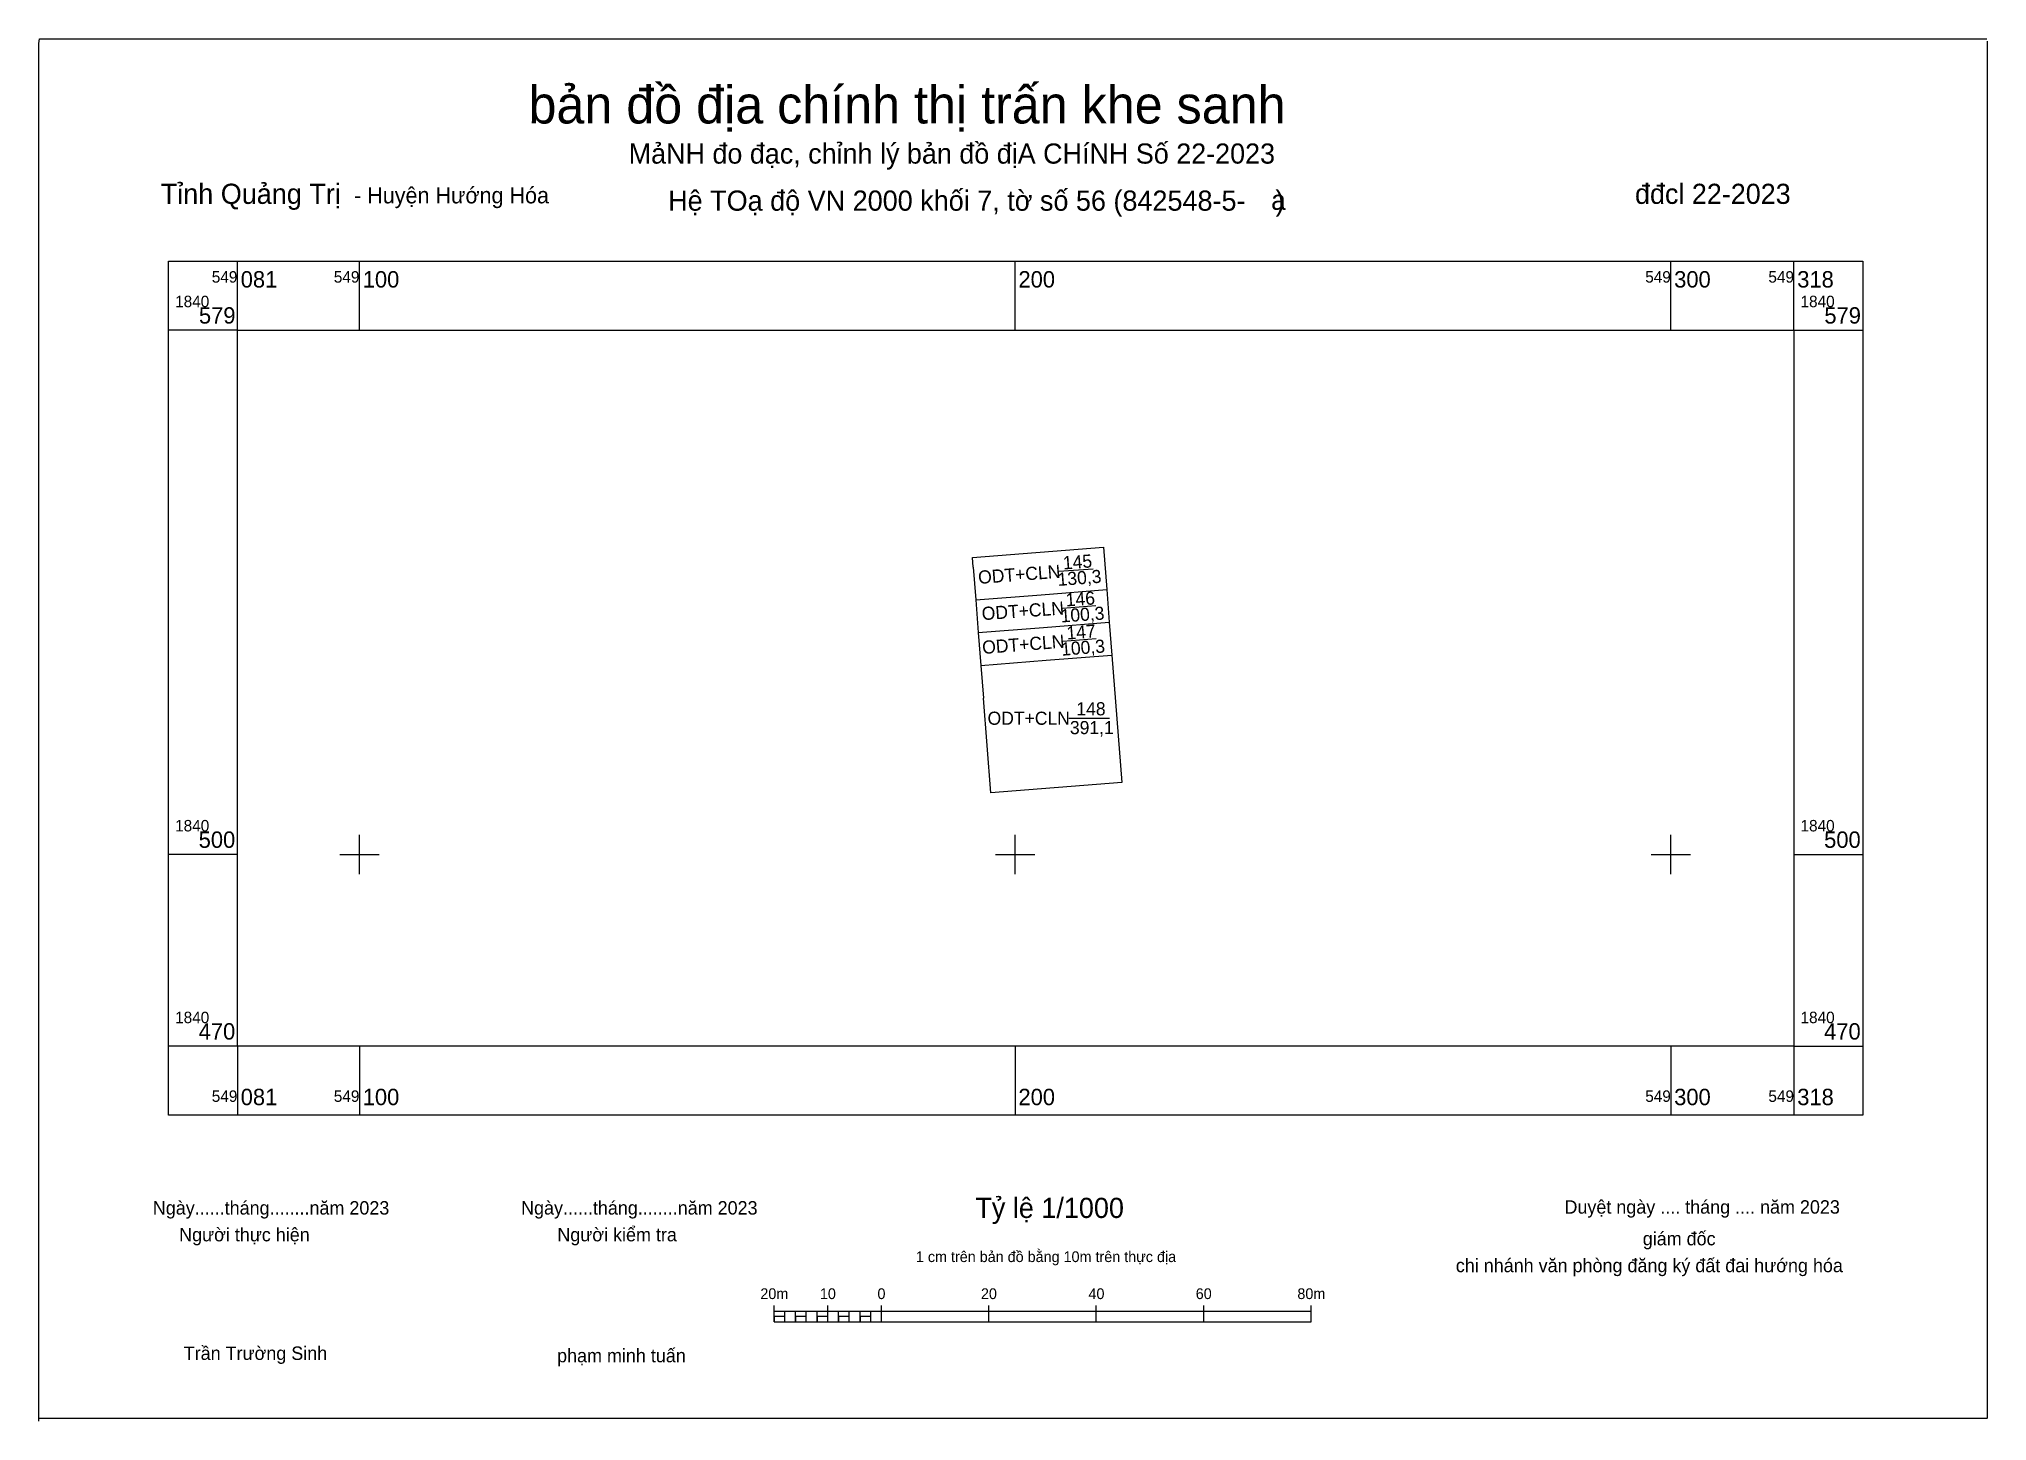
# Model space of a CAD drawing. Extents: x 549051 to 549348, y 1840414 to 1840624.
import ezdxf

# ---------------------------------------------------------------- set-up
doc = ezdxf.new("R2010")
doc.units = 0
for name, color, linetype in [('Level 10', 7, 'Continuous'), ('Level 11', 7, 'Continuous'), ('Level 13', 7, 'Continuous'), ('Level 2', 7, 'Continuous'), ('Level 4', 7, 'Continuous'), ('Level 63', 7, 'Continuous')]:
    doc.layers.add(name, color=color, linetype=linetype)

msp = doc.modelspace()

# ---------------------------------------------------------------- linework, layer by layer
at = {"layer": 'Level 10'}
for p, q in [((549193.59, 1840543.78), (549193.98, 1840538.79)), ((549193.98, 1840538.79), (549203.95, 1840539.58)), ((549193.98, 1840538.79), (549194.37, 1840533.81)), ((549203.95, 1840539.58), (549213.97, 1840540.36)), ((549213.97, 1840540.36), (549214.36, 1840535.38)), ((549194.37, 1840533.81), (549204.34, 1840534.59)), ((549194.37, 1840533.81), (549194.76, 1840528.82)), ((549204.34, 1840534.59), (549214.36, 1840535.38)), ((549214.36, 1840535.38), (549214.75, 1840530.39)), ((549194.76, 1840528.82), (549204.73, 1840529.61)), ((549204.73, 1840529.61), (549214.75, 1840530.39)), ((549204.73, 1840529.61), (549204.73, 1840529.61)), ((549194.76, 1840528.82), (549195.15, 1840523.84))]:
    msp.add_line(p, q, dxfattribs=at)
for points in [[(549193.59, 1840543.78), (549193.47, 1840545.27), (549213.46, 1840546.84), (549213.97, 1840540.36)], [(549214.75, 1840530.39), (549216.28, 1840510.95), (549196.29, 1840509.38), (549195.15, 1840523.84)]]:
    msp.add_lwpolyline(points, dxfattribs=at)
at = {"layer": 'Level 11'}
for p, q in [((549051.12, 1840623.62), (549051.21, 1840624.31)), ((549051.12, 1840413.62), (549051.12, 1840623.62)), ((549051.21, 1840624.31), (549348.21, 1840624.31)), ((549348.22, 1840623.99), (549348.22, 1840413.99)), ((549348.21, 1840413.99), (549051.21, 1840413.99))]:
    msp.add_line(p, q, dxfattribs=at)
at = {"layer": 'Level 13'}
for p, q in [((549206.67, 1840543.16), (549211.91, 1840543.55)), ((549207.2, 1840537.56), (549212.3, 1840537.92)), ((549207.27, 1840532.5), (549212.37, 1840532.89)), ((549208.21, 1840520.76), (549214.37, 1840520.76))]:
    msp.add_line(p, q, dxfattribs=at)
at = {"layer": 'Level 2'}
for p, q in [((549163.24, 1840428.76), (549163.24, 1840431.21)), ((549163.24, 1840430.39), (549245.13, 1840430.39)), ((549163.24, 1840428.76), (549245.13, 1840428.76)), ((549164.87, 1840428.76), (549164.87, 1840430.39)), ((549166.51, 1840428.76), (549166.51, 1840430.39)), ((549168.15, 1840428.76), (549168.15, 1840430.39)), ((549169.79, 1840428.76), (549169.79, 1840430.39)), ((549171.43, 1840428.76), (549171.43, 1840431.21)), ((549173.06, 1840428.76), (549173.06, 1840430.39)), ((549174.7, 1840428.76), (549174.7, 1840430.39)), ((549176.34, 1840428.76), (549176.34, 1840430.39)), ((549177.98, 1840428.76), (549177.98, 1840430.39)), ((549179.62, 1840428.76), (549179.62, 1840431.21)), ((549195.99, 1840428.76), (549195.99, 1840431.21)), ((549212.37, 1840428.76), (549212.37, 1840431.21)), ((549228.75, 1840428.76), (549228.75, 1840431.21)), ((549245.13, 1840428.76), (549245.13, 1840431.21))]:
    msp.add_line(p, q, dxfattribs=at)
for points in [[(549163.24, 1840428.76), (549164.87, 1840428.76), (549164.87, 1840429.57), (549163.24, 1840429.57)], [(549166.51, 1840428.76), (549168.15, 1840428.76), (549168.15, 1840429.57), (549166.51, 1840429.57)], [(549169.79, 1840428.76), (549171.43, 1840428.76), (549171.43, 1840429.57), (549169.79, 1840429.57)], [(549173.06, 1840428.76), (549174.7, 1840428.76), (549174.7, 1840429.57), (549173.06, 1840429.57)], [(549176.34, 1840428.76), (549177.98, 1840428.76), (549177.98, 1840429.57), (549176.34, 1840429.57)]]:
    msp.add_lwpolyline(points, close=True, dxfattribs=at)
at = {"layer": 'Level 63'}
for p, q in [((549081.39, 1840579.92), (549081.39, 1840590.42)), ((549100, 1840579.92), (549100, 1840590.42)), ((549200, 1840579.92), (549200, 1840590.42)), ((549300, 1840579.92), (549300, 1840590.42)), ((549318.77, 1840579.92), (549318.77, 1840590.42)), ((549081.39, 1840579.92), (549070.89, 1840579.92)), ((549318.77, 1840579.92), (549329.27, 1840579.92)), ((549100, 1840497), (549100, 1840503)), ((549200, 1840497), (549200, 1840503)), ((549300, 1840497), (549300, 1840503)), ((549081.39, 1840500), (549070.89, 1840500)), ((549097, 1840500), (549103, 1840500)), ((549197, 1840500), (549203, 1840500)), ((549297, 1840500), (549303, 1840500)), ((549318.77, 1840500), (549329.27, 1840500)), ((549081.39, 1840470.77), (549070.89, 1840470.77)), ((549081.39, 1840470.77), (549081.39, 1840460.27)), ((549100, 1840470.77), (549100, 1840460.27)), ((549200, 1840470.77), (549200, 1840460.27)), ((549300, 1840470.77), (549300, 1840460.27)), ((549318.77, 1840470.77), (549318.77, 1840460.27)), ((549318.77, 1840470.77), (549329.27, 1840470.77))]:
    msp.add_line(p, q, dxfattribs=at)
for points in [[(549070.89, 1840590.42), (549329.27, 1840590.42), (549329.27, 1840460.27), (549070.89, 1840460.27), (549070.89, 1840590.42)], [(549081.39, 1840579.92), (549318.77, 1840579.92), (549318.77, 1840470.77), (549081.39, 1840470.77), (549081.39, 1840579.92)]]:
    msp.add_lwpolyline(points, dxfattribs=at)

# ---------------------------------------------------------------- texts
at = {"layer": 'Level 13'}
for s, rotation, p in [('145', 4.3182, (549207.35, 1840543.43)), ('146', 4.0223, (549207.78, 1840537.8)), ('147', 4.4202, (549207.9, 1840532.74))]:
    msp.add_text(s, height=2, rotation=rotation, dxfattribs=at).set_placement(p)
msp.add_text('148', height=2, dxfattribs=at).set_placement((549209.33, 1840521.2))
at = {"layer": 'Level 2'}
for s, height, p in [('bản đồ địa chính thị trấn khe sanh', 5.7308, (549125.78, 1840611.43)), ('MảNH đo đạc, chỉnh lý bản đồ địA CHíNH Số 22-2023', 3.0697, (549141.06, 1840605.31)), ('Tỉnh Quảng Trị ', 3.0782, (549069.7, 1840599.17)), ('- Huyện Hướng Hóa', 2.456, (549099.18, 1840599.25)), ('Hệ TOạ độ VN 2000 khối 7, tờ số 56 (842548-5-    )', 3.0782, (549147.08, 1840598.13)), (' đđcl 22-2023', 3.0698, (549293.39, 1840599.17)), ('ODT+CLN', 2, (549195.79, 1840519.76)), ('Ngày......tháng........năm 2023', 2.0472, (549068.49, 1840445.09)), ('Ngày......tháng........năm 2023', 2.0472, (549124.65, 1840445.09)), ('Tỷ lệ 1/1000', 3.0791, (549193.93, 1840444.57)), ('Duyệt ngày .... tháng .... năm 2023', 2.0472, (549283.77, 1840445.23)), ('Người thực hiện', 2.0472, (549072.5, 1840441.01)), ('Người kiểm tra', 2.0472, (549130.18, 1840441.01)), ('giám đốc', 2.047, (549295.71, 1840440.4)), ('1 cm trên bản đồ bằng 10m trên thực địa', 1.6376, (549184.86, 1840437.85)), ('chi nhánh văn phòng đăng ký đất đai hướng hóa', 2.0472, (549267.2, 1840436.31)), ('20m', 1.638, (549161.14, 1840432.21)), ('10', 1.638, (549170.22, 1840432.21)), ('0', 1.64, (549179, 1840432.21)), ('20', 1.638, (549194.78, 1840432.21)), ('40', 1.638, (549211.18, 1840432.21)), ('60', 1.638, (549227.54, 1840432.21)), ('80m', 1.638, (549243.04, 1840432.21)), ('Trần Trường Sinh', 2.0472, (549073.2, 1840422.93)), ('phạm minh tuấn', 2.0472, (549130.14, 1840422.57))]:
    msp.add_text(s, height=height, dxfattribs=at).set_placement(p)
for rotation, p in [(4.3182, (549194.43, 1840541.23)), (4.0223, (549194.97, 1840535.7)), (4.4202, (549195.05, 1840530.55))]:
    msp.add_text('ODT+CLN', height=2, rotation=rotation, dxfattribs=at).set_placement(p)
at = {"layer": 'Level 4'}
for s, rotation, p in [('130,3', 4.3182, (549206.55, 1840540.92)), ('100,3', 4.0223, (549207, 1840535.35)), ('100,3', 4.4202, (549207.09, 1840530.28))]:
    msp.add_text(s, height=2, rotation=rotation, dxfattribs=at).set_placement(p)
msp.add_text('391,1', height=2, dxfattribs=at).set_placement((549208.35, 1840518.33))
at = {"layer": 'Level 63'}
for s, height, p in [('a', 3, (549239.04, 1840598.27)), ('549', 1.75, (549077.48, 1840587.17)), ('081', 2.5, (549081.89, 1840586.42)), ('549', 1.75, (549096.09, 1840587.17)), ('100', 2.5, (549100.5, 1840586.42)), ('200', 2.5, (549200.5, 1840586.42)), ('549', 1.75, (549296.09, 1840587.17)), ('300', 2.5, (549300.5, 1840586.42)), ('549', 1.75, (549314.87, 1840587.17)), ('318', 2.5, (549319.27, 1840586.42)), ('1840', 1.75, (549071.89, 1840583.42)), ('579', 2.5, (549075.52, 1840580.92)), ('1840', 1.75, (549319.77, 1840583.42)), ('579', 2.5, (549323.41, 1840580.92)), ('1840', 1.75, (549071.89, 1840503.5)), ('500', 2.5, (549075.48, 1840501)), ('1840', 1.75, (549319.77, 1840503.5)), ('500', 2.5, (549323.37, 1840501)), ('1840', 1.75, (549071.89, 1840474.27)), ('470', 2.5, (549075.48, 1840471.77)), ('1840', 1.75, (549319.77, 1840474.27)), ('470', 2.5, (549323.37, 1840471.77)), ('081', 2.5, (549081.89, 1840461.77)), ('100', 2.5, (549100.5, 1840461.77)), ('200', 2.5, (549200.5, 1840461.77)), ('300', 2.5, (549300.5, 1840461.77)), ('318', 2.5, (549319.27, 1840461.77)), ('549', 1.75, (549077.48, 1840462.27)), ('549', 1.75, (549096.09, 1840462.27)), ('549', 1.75, (549296.09, 1840462.27)), ('549', 1.75, (549314.87, 1840462.27))]:
    msp.add_text(s, height=height, dxfattribs=at).set_placement(p)

doc.saveas('drawing.dxf')
